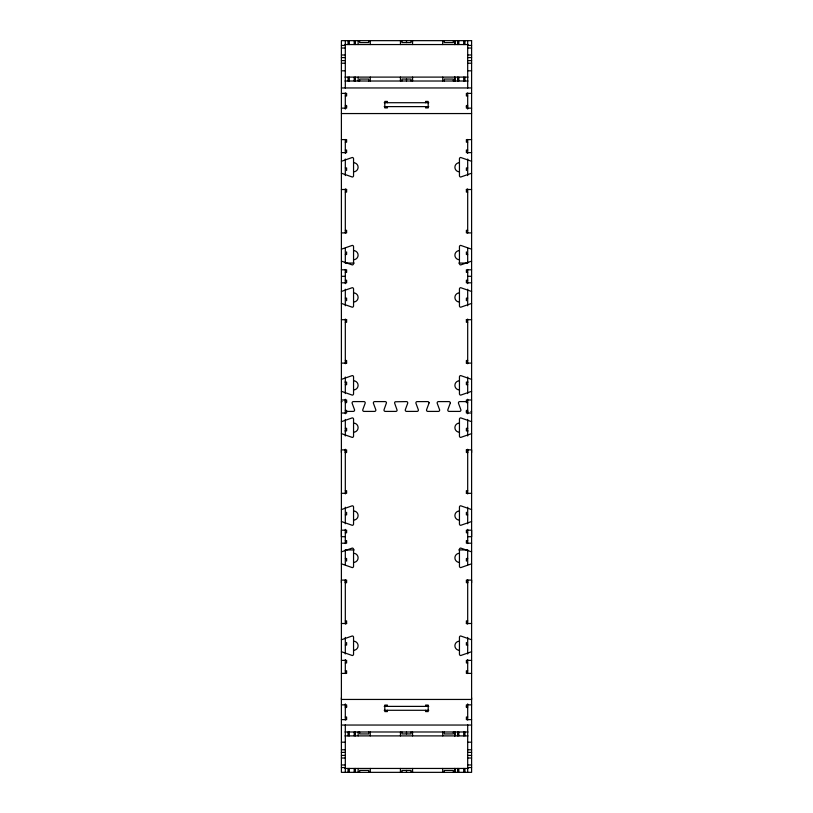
<?xml version="1.0" encoding="UTF-8"?>
<svg xmlns="http://www.w3.org/2000/svg" width="813" height="813" viewBox="0 0 813 813"><rect width="100%" height="100%" fill="white"/><g stroke="black" fill="none" stroke-linecap="round" stroke-linejoin="round"><path stroke-width="1.22" d="M341.399 697.808L341.399 699.444L471.601 699.444L471.601 697.808M341.399 582.809L341.399 580.096L346.612 580.096L346.612 582.697L345.312 582.697M341.399 452.607L341.399 449.894L346.612 449.894L346.612 452.506L345.312 452.506M341.399 402.405L341.399 401.592L342.141 401.592M345.312 582.809L345.312 580.096M345.312 452.607L345.312 449.894M467.688 582.809L467.688 580.096M467.688 452.607L467.688 449.894M471.601 582.809L471.601 580.096L466.388 580.096L466.388 582.697L467.688 582.697M471.601 452.607L471.601 449.894L466.388 449.792M471.601 411.612L470.859 411.408M346.612 411.408L353.279 411.408A1.301 1.301 0 0 0 354.529 409.732L352.141 403.268A1.301 1.301 0 0 1 353.32 401.592L363.919 401.592A1.301 1.301 0 0 1 364.631 401.805L364.956 402.12A1.301 1.301 0 0 1 365.179 403.197L362.781 409.732A1.301 1.301 0 0 0 363.076 410.992L363.441 411.266A1.301 1.301 0 0 0 364.021 411.408L374.549 411.408A1.301 1.301 0 0 0 375.128 411.266L375.494 410.992A1.301 1.301 0 0 0 375.799 409.732L373.411 403.268A1.301 1.301 0 0 1 374.651 401.592L385.179 401.592A1.301 1.301 0 0 1 386.48 402.821L384.041 409.732A1.301 1.301 0 0 0 385.291 411.408L395.809 411.408A1.301 1.301 0 0 0 397.11 410.179L394.671 403.268A1.301 1.301 0 0 1 395.27 401.764L406.449 401.592A1.301 1.301 0 0 1 407.689 403.268L405.311 409.732A1.301 1.301 0 0 0 406.551 411.408L417.232 411.398A1.301 1.301 0 0 0 418.329 409.732L415.941 403.268A1.301 1.301 0 0 1 416.967 401.612L427.709 401.592A1.301 1.301 0 0 1 428.959 403.268L426.571 409.732A1.301 1.301 0 0 0 427.821 411.408L438.349 411.408A1.301 1.301 0 0 0 439.061 411.195L439.386 410.88A1.301 1.301 0 0 0 439.609 409.803L437.201 403.268A1.301 1.301 0 0 1 438.451 401.592L448.979 401.592A1.301 1.301 0 0 1 449.559 401.734L449.924 402.008A1.301 1.301 0 0 1 450.239 402.598L450.28 402.902M450.229 403.268L447.841 409.732A1.301 1.301 0 0 0 448.044 410.88L448.37 411.195A1.301 1.301 0 0 0 449.081 411.408L459.609 411.408A1.301 1.301 0 0 0 460.565 410.992L460.808 410.626A1.301 1.301 0 0 0 460.859 409.732L458.471 403.268A1.301 1.301 0 0 1 459.721 401.592L466.388 401.592M344.986 44.552L468.014 44.552M341.399 45.426L345.312 45.426M467.688 45.426L471.601 45.426M341.399 48.028L345.312 48.028M467.688 48.028L471.601 48.028M341.399 54.989L345.312 54.989M467.688 54.989L471.601 54.989M341.399 57.591L345.312 57.591M467.688 57.591L471.601 57.591M341.399 60.609L345.312 60.609M467.688 60.609L471.601 60.609M341.399 63.221L345.312 63.221M467.688 63.221L471.601 63.221M341.399 70.812L345.312 70.812M467.688 70.812L471.601 70.812M344.986 77.103L468.014 77.103M344.986 81.015L468.014 81.015M341.399 87.956L471.601 87.956M341.399 93.383L346.612 93.383L346.612 95.985L345.312 95.985M471.601 93.383L466.388 93.383L466.388 95.985L467.688 95.985M384.203 102.712L428.797 102.712M345.312 105.527L346.612 105.527L346.612 108.139L341.399 108.139M467.688 105.527L466.388 105.527L466.388 108.139L471.601 108.139M345.312 106.615L346.612 106.615M384.203 106.615L428.797 106.615M466.388 106.615L467.688 106.615M341.399 113.556L471.601 113.556M341.399 139.602L346.612 139.602L346.612 142.204L345.312 142.204M471.601 139.602L466.388 139.602L466.388 142.204L467.688 142.204M345.312 150.019L346.612 150.019L346.612 152.62L341.399 152.62M467.688 150.019L466.388 150.019L466.388 152.62L471.601 152.62M345.312 167.915L346.612 167.915L346.612 170.517M467.688 167.915L466.388 167.915L466.388 170.517M345.312 189.399L346.612 189.399M466.388 189.399L467.688 189.399M341.399 189.51L346.612 189.51L346.612 192.112L345.312 192.112M471.601 189.51L466.388 189.51L466.388 192.112L467.688 192.112M345.312 230.303L346.612 230.303L346.612 232.904L341.399 232.904M467.688 230.303L466.388 230.303L466.388 232.904L471.601 232.904M345.312 254.499L346.612 254.499L346.612 251.888M467.688 254.499L466.388 254.499L466.388 251.888M346.572 263.066L354.143 263.066M458.857 263.066L466.428 263.066M341.399 269.794L346.612 269.794L346.612 272.396L345.312 272.396M471.601 269.794L466.388 269.794L466.388 272.396L467.688 272.396M345.312 276.308L341.643 276.308M467.688 276.308L471.357 276.308M345.312 280.211L346.612 280.211L346.612 282.812L341.399 282.812M467.688 280.211L466.388 280.211L466.388 282.812L471.601 282.812M345.312 298.117L346.612 298.117L346.612 300.719M467.688 298.117L466.388 298.117L466.388 300.719M345.312 319.59L346.612 319.59M466.388 319.59L467.688 319.59M341.399 319.702L346.612 319.702L346.612 322.304L345.312 322.304M471.601 319.702L466.388 319.702L466.388 322.304L467.688 322.304M345.312 360.494L346.612 360.494L346.612 363.106L341.399 363.106M467.688 360.494L466.388 360.494L466.388 363.106L471.601 363.106M345.312 363.208L346.612 363.208M466.388 363.208L467.688 363.208M344.986 382.09L346.612 382.09L346.612 384.691L345.312 384.691M468.014 382.09L466.388 382.09L466.388 384.691L467.688 384.691M341.399 399.986L346.612 399.986L346.612 402.598L345.312 402.598M471.601 399.986L466.388 399.986L466.388 402.598L467.688 402.598M345.119 401.592L346.602 401.592M345.312 410.402L346.612 410.402L346.612 413.014L341.399 413.014M467.688 410.402L466.388 410.402L466.388 413.014L471.601 413.014M466.398 411.408L467.882 411.408M345.312 428.309L346.612 428.309L346.612 430.91L344.986 430.91M467.688 428.309L466.388 428.309L466.388 430.91L468.014 430.91M467.688 452.506L466.388 452.506L466.388 449.894M345.312 490.696L346.612 490.696L346.612 493.298L341.399 493.298M467.688 490.696L466.388 490.696L466.388 493.298M466.388 493.41L471.601 493.298M345.312 514.883L346.612 514.883L346.612 512.281M467.688 514.883L466.388 514.883L466.388 512.281M345.312 532.789L346.612 532.789L346.612 530.188L341.399 530.188L341.399 536.692L345.312 536.692M467.688 532.789L466.388 532.789L466.388 530.188L471.601 530.188L471.601 536.692L467.688 536.692M345.312 540.604L346.612 540.604L346.612 543.206L341.399 543.206M467.688 540.604L466.388 540.604L466.388 543.206L471.601 543.206M346.572 549.934L354.143 549.934M458.857 549.934L466.428 549.934M345.312 558.501L346.612 558.501L346.612 561.112M467.688 558.501L466.388 558.501L466.388 561.112M345.312 620.888L346.612 620.888L346.612 623.49L341.399 623.49M467.688 620.888L466.388 620.888L466.388 623.49L471.601 623.49M345.312 623.601L346.612 623.601M466.388 623.601L467.688 623.601M345.312 645.085L346.612 645.085L346.612 642.483M467.688 645.085L466.388 645.085L466.388 642.483M341.399 660.38L346.612 660.38L346.612 662.981L345.312 662.981M471.601 660.38L466.388 660.38L466.388 662.981L467.688 662.981M345.312 670.796L346.612 670.796L346.612 673.398L341.399 673.398M467.688 670.796L466.388 670.796L466.388 673.398L471.601 673.398M341.399 704.861L346.612 704.861L346.612 707.473L345.312 707.473M471.601 704.861L466.388 704.861L466.388 707.473L467.688 707.473M345.312 706.385L346.612 706.385M384.203 706.385L428.797 706.385M466.388 706.385L467.688 706.385M384.203 710.288L428.797 710.288M345.312 717.015L346.612 717.015L346.612 719.617L341.399 719.617M467.688 717.015L466.388 717.015L466.388 719.617L471.601 719.617M341.399 725.044L471.601 725.044M344.986 731.985L468.014 731.985M344.986 735.897L468.014 735.897M341.399 742.188L345.312 742.188M467.688 742.188L471.601 742.188M341.399 749.779L345.312 749.779M467.688 749.779L471.601 749.779M341.399 752.391L345.312 752.391M467.688 752.391L471.601 752.391M341.399 755.409L345.312 755.409M467.688 755.409L471.601 755.409M341.399 758.011L345.312 758.011M467.688 758.011L471.601 758.011M341.399 764.972L345.312 764.972M467.688 764.972L471.601 764.972M341.399 767.574L345.312 767.574M467.688 767.574L471.601 767.574M344.986 768.448L468.014 768.448M467.688 40.65L467.688 88.18M467.688 92.936L467.688 109.115M467.688 139.44L467.688 153.383M467.688 159.023L467.688 175.588M467.688 189.023L467.688 233.016M467.688 248.178L467.688 263.392M467.688 269.449L467.688 283.635M467.688 289.225L467.688 305.779M467.688 319.052L467.688 363.757M467.688 377.029L467.688 393.583M467.688 399.234L467.688 413.766M467.688 419.417L467.688 435.971M467.688 449.243L467.688 493.948M467.688 507.221L467.688 523.775M467.688 529.365L467.688 543.551M467.688 549.608L467.688 564.822M467.688 579.984L467.688 623.978M467.688 637.412L467.688 653.977M467.688 659.617L467.688 673.56M467.688 703.885L467.688 720.064M467.688 724.82L467.688 772.35M464.945 40.65L464.945 44.552M464.945 77.103L464.945 81.015M464.945 731.985L464.945 735.897M464.945 768.448L464.945 772.35M463.715 40.65L463.715 44.552M463.715 77.103L463.715 81.015M463.715 731.985L463.715 735.897M463.715 768.448L463.715 772.35M458.806 40.65L458.806 44.552M458.806 77.103L458.806 81.015M458.806 731.985L458.806 735.897M458.806 768.448L458.806 772.35M457.577 40.65L457.577 44.552M457.577 77.103L457.577 81.015M457.577 731.985L457.577 735.897M457.577 768.448L457.577 772.35M454.894 40.65L454.894 44.552M454.894 77.103L454.894 81.015M454.894 731.985L454.894 735.897M454.894 768.448L454.894 772.35M454.833 40.65L454.833 44.552M454.833 77.103L454.833 81.015M454.833 731.985L454.833 735.897M454.833 768.448L454.833 772.35M453.349 40.65L453.349 42.601L444.233 42.601L444.233 40.65M453.349 81.015L453.349 79.054L444.233 79.054L444.233 81.015M453.349 731.985L453.349 733.946L444.233 733.946L444.233 731.985M453.349 772.35L453.349 770.399L444.233 770.399L444.233 772.35M442.75 40.65L442.699 44.552M442.75 77.103L442.699 81.015M442.699 731.985L442.75 735.897M442.699 768.448L442.699 772.35M425.595 102.712L425.595 101.412L428.197 101.412L428.197 107.916L425.595 107.916L425.595 106.615M425.595 706.385L425.595 705.084L428.197 705.084L428.197 711.588L425.595 711.588L425.595 710.288M412.598 40.65L412.547 44.552M412.547 77.103L412.598 81.015M412.547 731.985L412.547 735.897M412.547 768.448L412.598 772.35M411.053 40.65L411.053 42.601L401.947 42.601L401.947 40.65M411.053 81.015L411.053 79.054L401.947 79.054L401.947 81.015M411.053 731.985L411.053 733.946L401.947 733.946L401.947 731.985M411.053 772.35L411.053 770.399L401.947 770.399L401.947 772.35M406.5 40.65L406.5 42.601M406.5 79.054L406.5 81.015M406.5 731.985L406.5 733.946M406.5 770.399L406.5 772.35M400.453 40.65L400.453 44.552M400.403 77.103L400.453 81.015M400.453 731.985L400.453 735.897M400.403 768.448L400.453 772.35M387.405 102.712L387.405 101.412L384.803 101.412L384.803 107.916L387.405 107.916L387.405 106.615M387.405 706.385L387.405 705.084L384.803 705.084L384.803 711.588L387.405 711.588L387.405 710.288M370.301 40.65L370.25 44.552M370.301 77.103L370.25 81.015M370.25 731.985L370.25 735.897M370.25 768.448L370.301 772.35M368.767 40.65L368.767 42.601L359.651 42.601L359.651 40.65M368.767 81.015L368.767 79.054L359.651 79.054L359.651 81.015M368.767 731.985L368.767 733.946L359.651 733.946L359.651 731.985M368.767 772.35L368.767 770.399L359.651 770.399L359.651 772.35M358.167 40.65L358.106 44.552M358.167 77.103L358.167 81.015M358.167 731.985L358.167 735.897M358.167 768.448L358.106 772.35M355.423 40.65L355.423 44.552M355.423 77.103L355.423 81.015M355.423 731.985L355.423 735.897M355.423 768.448L355.423 772.35M354.194 40.65L354.194 44.552M354.194 77.103L354.194 81.015M354.194 731.985L354.194 735.897M354.194 768.448L354.194 772.35M349.285 40.65L349.285 44.552M349.285 77.103L349.285 81.015M349.285 731.985L349.285 735.897M349.285 768.448L349.285 772.35M348.055 40.65L348.055 44.552M348.055 77.103L348.055 81.015M348.055 731.985L348.055 735.897M348.055 768.448L348.055 772.35M345.312 40.65L345.312 88.18M345.312 92.936L345.312 109.115M345.312 139.44L345.312 153.383M345.312 159.023L345.312 175.588M345.312 189.023L345.312 233.016M345.312 248.178L345.312 263.392M345.312 269.449L345.312 283.635M345.312 289.225L345.312 305.779M345.312 319.052L345.312 363.757M345.312 377.029L345.312 393.583M345.312 399.234L345.312 413.766M345.312 419.417L345.312 435.971M345.312 449.243L345.312 493.948M345.312 507.221L345.312 523.775M345.312 529.365L345.312 543.551M345.312 549.608L345.312 564.822M345.312 579.984L345.312 623.978M345.312 637.412L345.312 653.977M345.312 659.617L345.312 673.56M345.312 703.885L345.312 720.064M345.312 724.82L345.312 772.35M471.601 421.601A1.301 1.301 0 0 1 471.225 421.551L460.747 417.882A1.301 1.301 0 0 0 459.447 419.183L459.447 436.114A1.301 1.301 0 0 0 460.747 437.414L471.225 433.746A1.301 1.301 0 0 1 471.601 433.695M459.447 432.201A4.553 4.553 0 0 1 454.894 427.648A4.553 4.553 0 0 1 459.447 423.085M341.399 433.695A1.301 1.301 0 0 1 341.775 433.746L352.253 437.414A1.301 1.301 0 0 0 353.553 436.114L353.553 419.183A1.301 1.301 0 0 0 352.253 417.882L341.775 421.551A1.301 1.301 0 0 1 341.399 421.601M353.553 423.085A4.553 4.553 0 0 1 358.106 427.648A4.553 4.553 0 0 1 353.553 432.201M428.979 402.598A1.331 1.331 0 0 1 429.01 402.902M353.553 641.193A4.553 4.553 0 0 1 358.106 645.746A4.553 4.553 0 0 1 353.553 650.298M341.399 639.699A1.301 1.301 0 0 0 341.775 639.648L352.253 635.979A1.301 1.301 0 0 1 353.553 637.28L353.553 654.211A1.301 1.301 0 0 1 352.253 655.512L341.775 651.843A1.301 1.301 0 0 0 341.399 651.792M471.601 639.699A1.301 1.301 0 0 1 471.225 639.648L460.747 635.979A1.301 1.301 0 0 0 459.447 637.28L459.447 654.211A1.301 1.301 0 0 0 460.747 655.512L471.225 651.843A1.301 1.301 0 0 1 471.601 651.792M459.447 650.298A4.553 4.553 0 0 1 454.894 645.746A4.553 4.553 0 0 1 459.447 641.193M353.553 510.991A4.553 4.553 0 0 1 358.106 515.554A4.553 4.553 0 0 1 353.553 520.107M341.399 509.507A1.301 1.301 0 0 0 341.775 509.456L352.253 505.788A1.301 1.301 0 0 1 353.553 507.088L353.553 524.009A1.301 1.301 0 0 1 352.253 525.31L341.775 521.651A1.301 1.301 0 0 0 341.399 521.59M471.601 509.507A1.301 1.301 0 0 1 471.225 509.456L460.747 505.788A1.301 1.301 0 0 0 459.447 507.088L459.447 524.009A1.301 1.301 0 0 0 460.747 525.31L471.225 521.651A1.301 1.301 0 0 1 471.601 521.59M459.447 520.107A4.553 4.553 0 0 1 454.894 515.554A4.553 4.553 0 0 1 459.447 510.991M471.601 551.803A1.301 1.301 0 0 1 471.225 551.742L460.747 548.074A1.301 1.301 0 0 0 459.447 549.375L459.447 566.305A1.301 1.301 0 0 0 460.747 567.606L471.225 563.937A1.301 1.301 0 0 1 471.601 563.887M459.447 562.403A4.553 4.553 0 0 1 454.894 557.84A4.553 4.553 0 0 1 459.447 553.287M341.399 563.887A1.301 1.301 0 0 1 341.775 563.937L352.253 567.606A1.301 1.301 0 0 0 353.553 566.305L353.553 549.375A1.301 1.301 0 0 0 352.253 548.074L341.775 551.742A1.301 1.301 0 0 1 341.399 551.803M353.553 553.287A4.553 4.553 0 0 1 358.106 557.84A4.553 4.553 0 0 1 353.553 562.403M341.399 391.399A1.301 1.301 0 0 1 341.775 391.449L352.253 395.118A1.301 1.301 0 0 0 353.553 393.817L353.553 376.886A1.301 1.301 0 0 0 352.253 375.586L341.775 379.254A1.301 1.301 0 0 1 341.399 379.305M353.553 380.799A4.553 4.553 0 0 1 358.106 385.352A4.553 4.553 0 0 1 353.553 389.915M471.601 379.305A1.301 1.301 0 0 1 471.225 379.254L460.747 375.586A1.301 1.301 0 0 0 459.447 376.886L459.447 393.817A1.301 1.301 0 0 0 460.747 395.118L471.225 391.449A1.301 1.301 0 0 1 471.601 391.399M459.447 389.915A4.553 4.553 0 0 1 454.894 385.352A4.553 4.553 0 0 1 459.447 380.799M459.447 171.807A4.553 4.553 0 0 1 454.894 167.254A4.553 4.553 0 0 1 459.447 162.702M471.601 173.301A1.301 1.301 0 0 0 471.225 173.352L460.747 177.021A1.301 1.301 0 0 1 459.447 175.72L459.447 158.789A1.301 1.301 0 0 1 460.747 157.488L471.225 161.157A1.301 1.301 0 0 0 471.601 161.208M341.399 173.301A1.301 1.301 0 0 1 341.775 173.352L352.253 177.021A1.301 1.301 0 0 0 353.553 175.72L353.553 158.789A1.301 1.301 0 0 0 352.253 157.488L341.775 161.157A1.301 1.301 0 0 1 341.399 161.208M353.553 162.702A4.553 4.553 0 0 1 358.106 167.254A4.553 4.553 0 0 1 353.553 171.807M459.447 302.009A4.553 4.553 0 0 1 454.894 297.446A4.553 4.553 0 0 1 459.447 292.893M471.601 303.493A1.301 1.301 0 0 0 471.225 303.544L460.747 307.212A1.301 1.301 0 0 1 459.447 305.912L459.447 288.991A1.301 1.301 0 0 1 460.747 287.69L471.225 291.349A1.301 1.301 0 0 0 471.601 291.41M341.399 303.493A1.301 1.301 0 0 1 341.775 303.544L352.253 307.212A1.301 1.301 0 0 0 353.553 305.912L353.553 288.991A1.301 1.301 0 0 0 352.253 287.69L341.775 291.349A1.301 1.301 0 0 1 341.399 291.41M353.553 292.893A4.553 4.553 0 0 1 358.106 297.446A4.553 4.553 0 0 1 353.553 302.009M341.399 261.197A1.301 1.301 0 0 1 341.775 261.258L352.253 264.926A1.301 1.301 0 0 0 353.553 263.625L353.553 246.695A1.301 1.301 0 0 0 352.253 245.394L341.775 249.063A1.301 1.301 0 0 1 341.399 249.113M353.553 250.597A4.553 4.553 0 0 1 358.106 255.16A4.553 4.553 0 0 1 353.553 259.713M471.601 249.113A1.301 1.301 0 0 1 471.225 249.063L460.747 245.394A1.301 1.301 0 0 0 459.447 246.695L459.447 263.625A1.301 1.301 0 0 0 460.747 264.926L471.225 261.258A1.301 1.301 0 0 1 471.601 261.197M459.447 259.713A4.553 4.553 0 0 1 454.894 255.16A4.553 4.553 0 0 1 459.447 250.597M471.601 40.65L341.399 40.65L341.399 772.35L471.601 772.35L471.601 40.65"/></g></svg>
